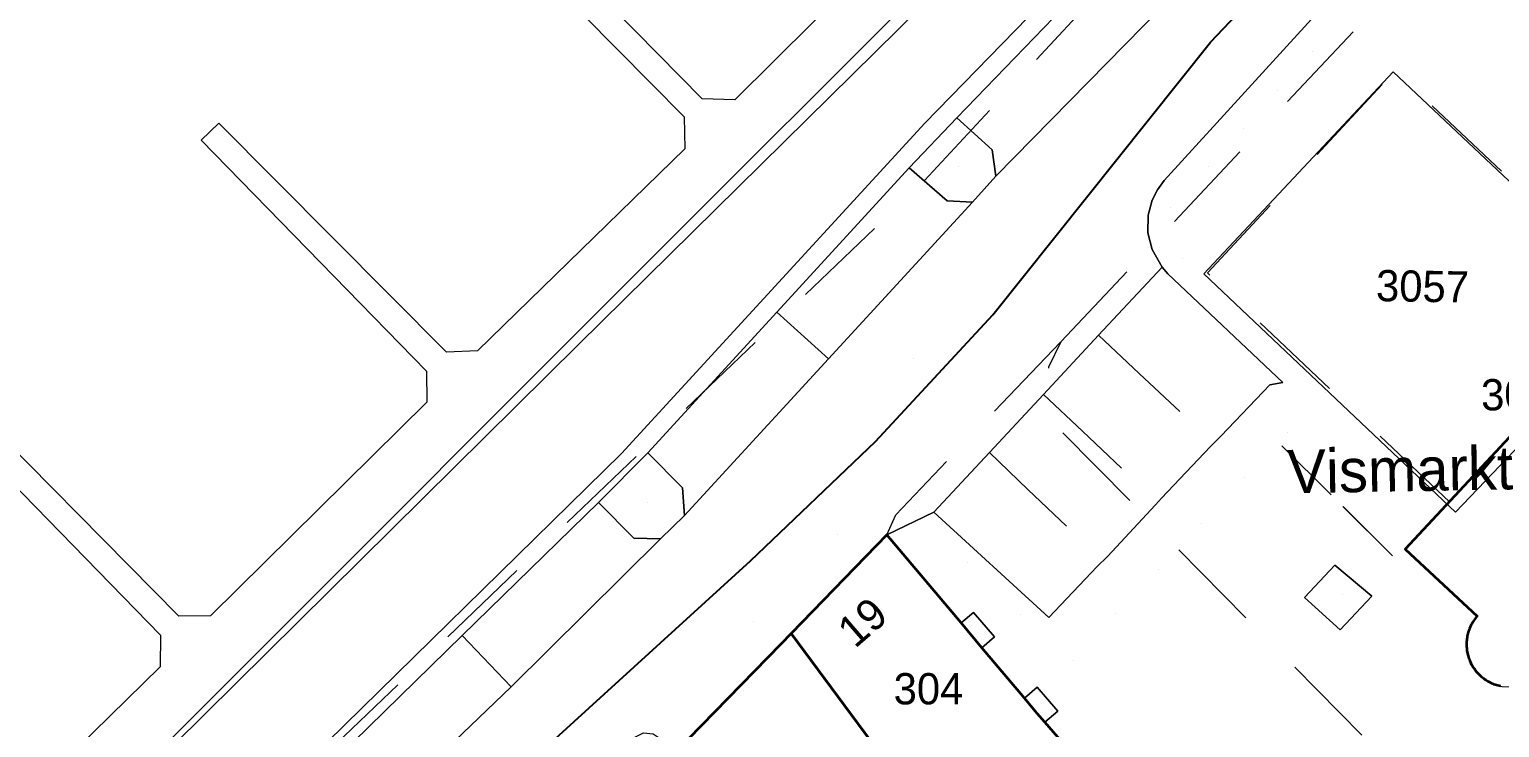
# Model space of a CAD drawing. Header units: metres. Extents: x 0 to 105485, y 0 to 425721.
# Drawn here: x 105188.16 to 105230.5, y 425537.56 to 425557.67 of the extents above; entities that cross this region are included whole.
import ezdxf
from ezdxf.enums import TextEntityAlignment as Align

# ---------------------------------------------------------------- set-up
doc = ezdxf.new("R2010")
doc.units = ezdxf.units.M
doc.header["$MEASUREMENT"] = 0
doc.linetypes.add('IE-TERREINAFSCHEIDING_KUNSTMATIG-SO', pattern=[11, 4, -1, 4, -2])
doc.linetypes.add('KG-PERCEEL-SO', pattern=[19, 5.5, -4, 5.5, -4])
for name, color, linetype, lineweight in [('B-XX-GK-KADEMUUR-G', 150, 'Continuous', 18), ('B-XX-GR-BOOM-G', 90, 'Continuous', 13), ('B-XX-GR-STRUIK-G', 90, 'Continuous', 13), ('B-XX-IE-MEUBILAIR-G', 7, 'Continuous', 18), ('B-XX-IE-MEUBILAIR_WATERWEGMEUBILAIR-G', 150, 'Continuous', 18), ('B-XX-IE-TERREINAFSCHEIDING_KUNSTMATIG_HEKWERK-G', 20, 'IE-TERREINAFSCHEIDING_KUNSTMATIG-SO', 18), ('B-XX-KG-GRENS_PERCEEL-G', 150, 'KG-PERCEEL-SO', 18), ('B-XX-KG-GRENS_PERCEEL-T', 150, 'KG-PERCEEL-SO', 18), ('B-XX-KW-KUNSTWERK_STEIGER-G', 170, 'Continuous', 18), ('B-XX-OG-BEBOUWING-G', 7, 'Continuous', 35), ('B-XX-OG-BEBOUWING_HUISNUMMER-T', 7, 'Continuous', 18), ('B-XX-OG-BEBOUWING_LUIFEL-G', 7, 'Continuous', 18), ('B-XX-OG-BEBOUWING_STRAATNAAM-T', 7, 'Continuous', 18), ('B-XX-OG-GRENS-G', 7, 'Continuous', 18), ('B-XX-OG-WATER_HAVEN-G', 170, 'Continuous', 18), ('B-XX-VH-ONVERHARD_ZAND-G', 210, 'Continuous', 18), ('B-XX-VH-OPENVERHARDING-G', 90, 'Continuous', 18), ('B-XX-VW-MARKERING-G', 7, 'Continuous', 18)]:
    doc.layers.add(name, color=color, linetype=linetype, lineweight=lineweight)
doc.layers.add('GIS-WEGVAKKEN', color=2, linetype='Continuous')

msp = doc.modelspace()

# ---------------------------------------------------------------- linework, layer by layer
at = {"layer": 'B-XX-GK-KADEMUUR-G', "ltscale": 0.5}
for points in [[(105220.643, 425561.843), (105213.954, 425554.97), (105205.209, 425545.458), (105195.738, 425536.163), (105193.287, 425533.863), (105190.378, 425531.232), (105186.544, 425527.89), (105180.843, 425522.993), (105173.304, 425516.37), (105172.878, 425515.996), (105146.181, 425491.915), (105145.681, 425491.464), (105144.295, 425490.257), (105143.772, 425489.798), (105136.049, 425483.022), (105132.833, 425480.142), (105128.132, 425475.611), (105127.75, 425475.243), (105122.77, 425470.444), (105113.824, 425465.053)], [(105186.916, 425527.491), (105190.984, 425530.99), (105193.251, 425533.049), (105195.156, 425534.861), (105196.592, 425536.271), (105200.626, 425540.211), (105204.554, 425544.048), (105205.972, 425545.477), (105209.689, 425549.526), (105213.503, 425553.68), (105214.869, 425555.125), (105218.768, 425559.165)]]:
    msp.add_lwpolyline(points, dxfattribs=at)
at = {"layer": 'B-XX-GR-BOOM-G', "color": 0, "true_color": 0x604a38}
for points in [[(105214.922, 425553.737, 2.053190031973009), (105214.922, 425553.737, 4.853190031973009)], [(105205.974, 425544.051, 2.06230653632813), (105205.974, 425544.051, 4.86230653632813)], [(105225.967, 425541.402, 2.382010725684037), (105225.967, 425541.402, 5.182010725684036)]]:
    msp.add_polyline3d(points, dxfattribs=at)
at = {"layer": 'B-XX-GR-STRUIK-G', "ltscale": 0.5}
for points in [[(105214.994, 425540.577), (105215.593, 425539.865), (105215.956, 425540.174), (105215.353, 425540.882)], [(105216.816, 425538.41), (105217.088, 425538.087), (105217.184, 425537.973), (105217.406, 425537.718), (105217.778, 425538.034), (105217.188, 425538.727)]]:
    msp.add_lwpolyline(points, close=True, dxfattribs=at)
at = {"layer": 'B-XX-IE-MEUBILAIR-G', "color": 0, "true_color": 0x604a38}
for points in [[(105225.128, 425557.029, 2.240373892231483), (105225.128, 425557.029, 5.240373892231483)], [(105224.116, 425555.907, 2.240142635632093), (105224.116, 425555.907, 5.240142635632093)], [(105223.121, 425554.809, 2.235184694161887), (105223.121, 425554.809, 5.235184694161887)], [(105222.118, 425553.715, 2.239470189114984), (105222.118, 425553.715, 5.239470189114984)], [(105221.039, 425552.55, 2.209545219767667), (105221.039, 425552.55, 5.209545219767667)], [(105221.381, 425551.062, 2.260081179425075), (105221.381, 425551.062, 5.260081179425075)], [(105213.633, 425548.193, 2.081408054985023), (105213.633, 425548.193, 3.581408054985023)], [(105225.5, 425547.207, 2.333750009536743), (105225.5, 425547.207, 5.333750009536743)], [(105224.392, 425546.06, 2.29375083059323), (105224.392, 425546.06, 5.293750830593231)], [(105223.151, 425544.766, 2.275048405297908), (105223.151, 425544.766, 5.275048405297907)], [(105213.68, 425543.825, 2.114219387769416), (105213.68, 425543.825, 5.114219387769416)], [(105211.435, 425543.125, 2.085595615357084), (105211.435, 425543.125, 5.085595615357084)], [(105221.909, 425543.441, 2.266203722068167), (105221.909, 425543.441, 5.266203722068166)], [(105215.172, 425542.324, 2.184371417235741), (105215.172, 425542.324, 5.184371417235742)], [(105220.676, 425542.129, 2.249382589457712), (105220.676, 425542.129, 5.249382589457712)], [(105209.019, 425540.626, 2.057268031032411), (105209.019, 425540.626, 5.057268031032411)], [(105216.692, 425540.813, 2.170300006866455), (105216.692, 425540.813, 5.170300006866455)], [(105219.452, 425540.854, 2.190265018705929), (105219.452, 425540.854, 5.190265018705929)], [(105218.245, 425539.501, 2.194390340983601), (105218.245, 425539.501, 5.194390340983601)]]:
    msp.add_polyline3d(points, dxfattribs=at)
at = {"layer": 'B-XX-IE-MEUBILAIR_WATERWEGMEUBILAIR-G', "color": 0, "true_color": 0x604a38}
msp.add_polyline3d([(105204.524, 425548.865, 0), (105204.524, 425548.865, 1.5)], dxfattribs=at)
at = {"layer": 'B-XX-IE-TERREINAFSCHEIDING_KUNSTMATIG_HEKWERK-G', "ltscale": 0.5, "flags": 128}
msp.add_lwpolyline([(105224.232, 425545.68), (105227.752, 425542.181)], dxfattribs=at)
at = {"layer": 'B-XX-IE-TERREINAFSCHEIDING_KUNSTMATIG_HEKWERK-G', "color": 0, "ltscale": 0.5, "true_color": 0x8c7868}
msp.add_polyline3d([(105224.232, 425545.68, 2.29741945651393), (105225.992, 425543.9305, 2.371409812321153), (105227.752, 425542.181, 2.450713859232636)], dxfattribs=at)
at = {"layer": 'B-XX-KG-GRENS_PERCEEL-G', "ltscale": 0.5, "flags": 128}
for points in [[(105102.855, 425457.251), (105113.429, 425463.212), (105126.736, 425472.787), (105143.804, 425488.16), (105176.104, 425517.108), (105213.894, 425553.271), (105230.091, 425570.765), (105244.911, 425587.989), (105254.747, 425603.697)], [(105229.774, 425561.299), (105230.631, 425561.379), (105231.504, 425561.178), (105232.264, 425560.7), (105243.511, 425549.496), (105244.287, 425548.424), (105244.687, 425547.126), (105244.637, 425545.791), (105244.159, 425544.585), (105233.404, 425533.687), (105232.149, 425533.478), (105230.908, 425533.618), (105229.755, 425534.092), (105217.646, 425546.338), (105217.448, 425547.139), (105217.525, 425547.957), (105217.879, 425548.684)], [(105217.879, 425548.684), (105229.774, 425561.299)], [(105229.062, 425544.068), (105222.087, 425550.658), (105227.489, 425556.474), (105234.492, 425549.899)], [(105229.062, 425544.068), (105234.492, 425549.899)], [(105212.858, 425543.118), (105213.111, 425543.69), (105217.879, 425548.684)], [(105229.859, 425540.771), (105227.788, 425542.699), (105229.062, 425544.068)], [(105210.097, 425540.276), (105212.858, 425543.118)], [(105212.858, 425543.118), (105217.159, 425538.002), (105218.465, 425536.503)], [(105231.645, 425539.108), (105231.42, 425538.921), (105231.157, 425538.793), (105230.87, 425538.731), (105230.578, 425538.739), (105230.296, 425538.817), (105230.04, 425538.96), (105229.826, 425539.159), (105229.665, 425539.404), (105229.567, 425539.68), (105229.538, 425539.972), (105229.579, 425540.261), (105229.688, 425540.533), (105229.859, 425540.771)], [(105206.71, 425536.79), (105210.097, 425540.276)], [(105210.097, 425540.276), (105213.94, 425535.087), (105215.435, 425536.207), (105216.507, 425534.946)]]:
    msp.add_lwpolyline(points, dxfattribs=at)
at = {"layer": 'B-XX-KW-KUNSTWERK_STEIGER-G', "ltscale": 0.5}
for points in [[(105106.951, 425463.628), (105117.218, 425470.222), (105142.013, 425491.704), (105140.764, 425493.126), (105145.827, 425497.614), (105145.968, 425497.465), (105142.923, 425494.659), (105142.809, 425494.793), (105141.408, 425493.534), (105144.295, 425490.257), (105145.681, 425491.464), (105143.914, 425493.516), (105147.057, 425496.24), (105147.122, 425496.15), (105160.346, 425507.81), (105184.232, 425529.081), (105203.979, 425548.594), (105228.964, 425573.234)], [(105214.131, 425561.254), (105208.482, 425555.645), (105207.539, 425555.669), (105201.769, 425561.538)], [(105201.222, 425561.014), (105207.021, 425555.15), (105207.033, 425554.232), (105201.066, 425548.418), (105200.169, 425548.379), (105193.62, 425554.967), (105193.107, 425554.477), (105199.6, 425547.824), (105199.611, 425546.939), (105193.38, 425540.782), (105192.468, 425540.777), (105185.936, 425547.375)], [(105185.441, 425546.876), (105191.937, 425540.224), (105191.921, 425539.316), (105185.657, 425533.181)]]:
    msp.add_lwpolyline(points, dxfattribs=at)
at = {"layer": 'B-XX-OG-BEBOUWING-G', "ltscale": 0.5}
msp.add_lwpolyline([(105235.725, 425551.224), (105227.788, 425542.699), (105229.859, 425540.771), (105229.859, 425540.771), (105229.834141569, 425540.7420798891), (105229.8101987666, 425540.712397291), (105229.7871949669, 425540.6819811832), (105229.7651526272, 425540.6508612592), (105229.744093266, 425540.6190678995), (105229.7240374424, 425540.5866321422), (105229.7050047358, 425540.5535856524), (105229.6870137266, 425540.5199606914), (105229.6700819785, 425540.4857900853), (105229.6542260209, 425540.451107193), (105229.6394613331, 425540.4159458733), (105229.6258023289, 425540.3803404521), (105229.6132623429, 425540.344325689), (105229.6018536171, 425540.307936743), (105229.5915872892, 425540.2712091386), (105229.5824733817, 425540.2341787309), (105229.5745207918, 425540.1968816703), (105229.5677372833, 425540.1593543679), (105229.5621294784, 425540.1216334594), (105229.5577028518, 425540.0837557696), (105229.554461725, 425540.0457582762), (105229.552409262, 425540.0076780738), (105229.5515474665, 425539.9695523381), (105229.5518771798, 425539.931418289), (105229.5533980802, 425539.8933131546), (105229.5561086828, 425539.8552741345), (105229.5600063414, 425539.8173383642), (105229.5650872509, 425539.7795428781), (105229.5713464512, 425539.7419245737), (105229.5787778318, 425539.7045201757), (105229.5873741378, 425539.6673661996), (105229.5971269772, 425539.6304989169), (105229.6080268288, 425539.5939543189), (105229.6200630517, 425539.5577680818), (105229.6332238958, 425539.5219755323), (105229.6474965128, 425539.4866116127), (105229.6628669691, 425539.4517108465), (105229.6793202596, 425539.4173073053), (105229.6968403218, 425539.3834345753), (105229.7154100519, 425539.3501257246), (105229.7350113214, 425539.3174132706), (105229.7556249946, 425539.2853291486), (105229.7772309477, 425539.2539046804), (105229.7998080881, 425539.2231705439), (105229.8233343749, 425539.193156743), (105229.8477868408, 425539.1638925786), (105229.8731416143, 425539.1354066194), (105229.8993739431, 425539.1077266746), (105229.926458218, 425539.0808797667), (105229.9543679982, 425539.0548921046), (105229.983076037, 425539.0297890587), (105230.0125543085, 425539.0055951354), (105230.0427740347, 425538.982333954), (105230.0737057139, 425538.960028223), (105230.1053191492, 425538.9386997182), (105230.1375834784, 425538.9183692613), (105230.1704672036, 425538.8990566999), (105230.2039382223, 425538.8807808875), (105230.2379638588, 425538.8635596659), (105230.2725108958, 425538.8474098471), (105230.307545607, 425538.8323471973), (105230.3430337902, 425538.8183864213), (105230.3789408002, 425538.8055411479), (105230.4152315831, 425538.7938239176), (105230.4518707104, 425538.783246169), (105230.4888224133, 425538.7738182286), (105230.5260506182, 425538.7655493003)], dxfattribs=at)
for points in [[(105210.097, 425540.276), (105213.94, 425535.087), (105215.435, 425536.207), (105216.507, 425534.946), (105218.465, 425536.503), (105218.221, 425536.783), (105217.406, 425537.718), (105217.184, 425537.973), (105217.088, 425538.087), (105216.816, 425538.41), (105215.593, 425539.865), (105214.994, 425540.577), (105212.858, 425543.118)], [(105213.036, 425528.637), (105216.385, 425531.386), (105218.238, 425532.907), (105216.507, 425534.946), (105215.435, 425536.207), (105213.94, 425535.087), (105210.097, 425540.276), (105209.798, 425539.968), (105206.754, 425536.836), (105206.71, 425536.79), (105211.996, 425529.944), (105212.587, 425529.179)]]:
    msp.add_lwpolyline(points, close=True, dxfattribs=at)
at = {"layer": 'B-XX-OG-BEBOUWING_LUIFEL-G', "ltscale": 0.5}
msp.add_lwpolyline([(105227.436, 425556.452), (105221.985, 425550.631), (105229.239, 425543.771), (105234.763, 425549.542)], close=True, dxfattribs=at)
at = {"layer": 'B-XX-OG-GRENS-G'}
msp.add_polyline3d([(105217.5, 425562.5, 1.724111318588257), (105212.5, 425557.5, 1.990278244018555), (105207.5, 425552.5, 1.678098678588867), (105202.5, 425547.5, 1.775187492370605), (105197.5, 425542.5, 1.43691098690033), (105192.5, 425537.5, 0.8115102648735046), (105187.5, 425532.5, 1.365799069404602), (105182.5, 425527.5, 1.066330790519714), (105177.5, 425522.5, 1.497040629386902), (105172.5, 425517.5, 1.226641893386841), (105162.5, 425512.5, 0.6770642995834351), (105157.5, 425507.5, 1.117851376533508), (105152.5, 425502.5, 0.9957038164138794), (105147.5, 425497.5, 0.5313242673873901), (105142.5, 425492.5, 1.735124945640564), (105137.5, 425487.5, 0.768205463886261), (105132.5, 425482.5, 1.645827412605286), (105127.5, 425477.5, 0.8736420273780823), (105117.5, 425472.5, 0.7559693455696106), (105112.5, 425467.5, 0.5870449542999268)], dxfattribs=at)
at = {"layer": 'B-XX-OG-WATER_HAVEN-G', "ltscale": 0.5}
msp.add_lwpolyline([(105113.824, 425465.053), (105122.77, 425470.444), (105127.75, 425475.243), (105128.132, 425475.611), (105132.833, 425480.142), (105136.049, 425483.022), (105143.772, 425489.798), (105144.295, 425490.257), (105145.681, 425491.464), (105146.181, 425491.915), (105172.878, 425515.996), (105173.304, 425516.37), (105180.843, 425522.993), (105186.544, 425527.89), (105190.378, 425531.232), (105193.287, 425533.863), (105195.738, 425536.163), (105205.209, 425545.458), (105213.954, 425554.97), (105220.643, 425561.843)], dxfattribs=at)
at = {"layer": 'B-XX-VH-ONVERHARD_ZAND-G', "ltscale": 0.5}
for points in [[(105214.869, 425555.125), (105213.503, 425553.68), (105214.596, 425552.737), (105215.322, 425552.698), (105215.992, 425553.441), (105215.888, 425554.2)], [(105205.972, 425545.477), (105204.554, 425544.048), (105205.567, 425543.022), (105206.34, 425542.999), (105207.028, 425543.676), (105206.971, 425544.465)], [(105225.756, 425542.239), (105224.882, 425541.311), (105225.908, 425540.378), (105226.824, 425541.349)]]:
    msp.add_lwpolyline(points, close=True, dxfattribs=at)
at = {"layer": 'B-XX-VH-OPENVERHARDING-G', "ltscale": 0.5}
for points in [[(105224.445, 425562.044), (105223.683, 425562.116), (105222.694, 425563.085), (105221.439, 425561.841), (105221.056, 425561.457), (105218.768, 425559.165), (105214.869, 425555.125), (105215.888, 425554.2), (105215.992, 425553.441), (105220.252, 425557.777)], [(105215.322, 425552.698), (105214.596, 425552.737), (105213.503, 425553.68), (105209.689, 425549.526), (105205.972, 425545.477), (105206.971, 425544.465), (105207.028, 425543.676), (105211.174, 425548.185)], [(105222.179, 425545.654), (105222.481, 425545.966), (105223.884, 425547.439), (105224.261, 425547.5), (105220.953, 425550.632), (105220.784, 425550.828), (105218.953, 425548.863), (105217.368, 425547.16), (105215.809, 425545.484), (105214.211, 425543.767), (105217.519, 425540.734), (105218.91, 425542.201), (105219.212, 425542.492), (105220.597, 425543.976), (105220.769, 425544.167)], [(105206.34, 425542.999), (105205.567, 425543.022), (105204.554, 425544.048), (105200.626, 425540.211), (105196.592, 425536.271), (105197.548, 425535.248), (105197.62, 425534.506), (105202.036, 425538.74)], [(105225.908, 425540.378), (105224.882, 425541.311), (105225.756, 425542.239), (105226.824, 425541.349)]]:
    msp.add_lwpolyline(points, close=True, dxfattribs=at)
for points in [[(105187.529, 425520.551), (105194.053, 425526.196), (105196.317, 425528.308), (105205.614, 425537.302), (105205.844, 425537.409), (105206.125, 425537.381), (105206.27, 425537.292), (105206.754, 425536.836), (105209.798, 425539.968), (105210.097, 425540.276), (105212.858, 425543.118), (105214.211, 425543.767), (105215.809, 425545.484), (105217.368, 425547.16), (105218.953, 425548.863), (105220.784, 425550.828), (105220.494, 425551.328), (105220.375, 425551.817), (105220.384, 425552.319), (105220.499, 425552.751), (105220.649, 425553.052), (105220.847, 425553.323), (105225.692, 425558.634)], [(105225.692, 425558.634), (105220.847, 425553.323), (105220.649, 425553.052), (105220.499, 425552.751), (105220.384, 425552.319), (105220.375, 425551.817), (105220.494, 425551.328), (105220.784, 425550.828), (105220.953, 425550.632), (105224.261, 425547.5), (105223.884, 425547.439), (105222.481, 425545.966), (105222.179, 425545.654), (105220.769, 425544.167), (105220.597, 425543.976), (105219.212, 425542.492), (105218.91, 425542.201), (105217.519, 425540.734), (105214.211, 425543.767), (105212.858, 425543.118), (105214.994, 425540.577), (105215.353, 425540.882), (105215.956, 425540.174), (105215.593, 425539.865), (105216.816, 425538.41), (105217.188, 425538.727), (105217.778, 425538.034), (105217.406, 425537.718), (105218.221, 425536.783)], [(105220.252, 425557.777), (105215.992, 425553.441), (105215.322, 425552.698), (105211.174, 425548.185), (105207.028, 425543.676), (105206.34, 425542.999), (105202.036, 425538.74), (105197.62, 425534.506), (105196.874, 425533.797), (105194.703, 425531.651), (105192.353, 425529.522), (105190.832, 425528.057), (105189.406, 425526.834), (105187.872, 425525.66)], [(105230.5260506182, 425538.7655493003), (105230.4888224133, 425538.7738182286), (105230.4518707104, 425538.783246169), (105230.4152315831, 425538.7938239176), (105230.3789408002, 425538.8055411479), (105230.3430337902, 425538.8183864213), (105230.307545607, 425538.8323471973), (105230.2725108958, 425538.8474098471), (105230.2379638588, 425538.8635596659), (105230.2039382223, 425538.8807808875), (105230.1704672036, 425538.8990566999), (105230.1375834784, 425538.9183692613), (105230.1053191492, 425538.9386997182), (105230.0737057139, 425538.960028223), (105230.0427740347, 425538.982333954), (105230.0125543085, 425539.0055951354), (105229.983076037, 425539.0297890587), (105229.9543679982, 425539.0548921046), (105229.926458218, 425539.0808797667), (105229.8993739431, 425539.1077266746), (105229.8731416143, 425539.1354066194), (105229.8477868408, 425539.1638925786), (105229.8233343749, 425539.193156743), (105229.7998080881, 425539.2231705439), (105229.7772309477, 425539.2539046804), (105229.7556249946, 425539.2853291486), (105229.7350113214, 425539.3174132706), (105229.7154100519, 425539.3501257246), (105229.6968403218, 425539.3834345753), (105229.6793202596, 425539.4173073053), (105229.6628669691, 425539.4517108465), (105229.6474965128, 425539.4866116127), (105229.6332238958, 425539.5219755323), (105229.6200630517, 425539.5577680818), (105229.6080268288, 425539.5939543189), (105229.5971269772, 425539.6304989169), (105229.5873741378, 425539.6673661996), (105229.5787778318, 425539.7045201757), (105229.5713464512, 425539.7419245737), (105229.5650872509, 425539.7795428781), (105229.5600063414, 425539.8173383642), (105229.5561086828, 425539.8552741345), (105229.5533980802, 425539.8933131546), (105229.5518771798, 425539.931418289), (105229.5515474665, 425539.9695523381), (105229.552409262, 425540.0076780738), (105229.554461725, 425540.0457582762), (105229.5577028518, 425540.0837557696), (105229.5621294784, 425540.1216334594), (105229.5677372833, 425540.1593543679), (105229.5745207918, 425540.1968816703), (105229.5824733817, 425540.2341787309), (105229.5915872892, 425540.2712091386), (105229.6018536171, 425540.307936743), (105229.6132623429, 425540.344325689), (105229.6258023289, 425540.3803404521), (105229.6394613331, 425540.4159458733), (105229.6542260209, 425540.451107193), (105229.6700819785, 425540.4857900853), (105229.6870137266, 425540.5199606914), (105229.7050047358, 425540.5535856524), (105229.7240374424, 425540.5866321422), (105229.744093266, 425540.6190678995), (105229.7651526272, 425540.6508612592), (105229.7871949669, 425540.6819811832), (105229.8101987666, 425540.712397291), (105229.834141569, 425540.7420798891), (105229.859, 425540.771), (105229.859, 425540.771), (105227.788, 425542.699), (105235.725, 425551.224)]]:
    msp.add_lwpolyline(points, dxfattribs=at)
at = {"layer": 'B-XX-VW-MARKERING-G', "color": 0, "ltscale": 0.5, "true_color": 0x808080}
for points in [[(105211.174, 425548.185, 2.035796958497361), (105209.689, 425549.526, 2.016824600361457)], [(105218.953, 425548.863, 2.1676687546182), (105220.1245, 425547.763, 2.201233307520548), (105221.296, 425546.663, 2.279899954795837)], [(105219.612, 425545.033, 2.232799927393595), (105218.49, 425546.0965, 2.166748792038033), (105217.368, 425547.16, 2.157786695213475)], [(105215.809, 425545.484, 2.144608467517033), (105216.921, 425544.4225, 2.178289608169708), (105218.033, 425543.361, 2.233450055122375)], [(105202.036, 425538.74, 2.014923039639862), (105200.626, 425540.211, 1.585033337275187)]]:
    msp.add_polyline3d(points, dxfattribs=at)
at = {"layer": 'GIS-WEGVAKKEN'}
msp.add_lwpolyline([(105108, 425454), (105112.65, 425456.17), (105120.31, 425462.45), (105128.37, 425468.46), (105135.46, 425475.42), (105146.43, 425485.52), (105155.46, 425494.51), (105171.85, 425509.27), (105186.82, 425522.35), (105190.63, 425525.56), (105194.32, 425528.89), (105197.91, 425532.32), (105208.93, 425542.37), (105212.53, 425545.8), (105215.91, 425549.45), (105222.18, 425557.3), (105223.86, 425559.08), (105228.7292999998, 425565.0901000015)], dxfattribs=at)

# ---------------------------------------------------------------- texts
at = {"layer": 'B-XX-KG-GRENS_PERCEEL-T'}
for s, rotation, p in [('3057', 359, (105228.2851892818, 425550.2731926913)), ('3056', 1, (105231.3095580075, 425547.1666563495))]:
    msp.add_text(s, height=0.9, rotation=rotation, dxfattribs=at).set_placement(p, align=Align.MIDDLE_CENTER)
msp.add_text('304', height=0.9, dxfattribs=at).set_placement((105214.0557672492, 425538.6823232398), align=Align.MIDDLE_CENTER)
at = {"layer": 'B-XX-OG-BEBOUWING_HUISNUMMER-T'}
msp.add_text('19', height=0.9, rotation=40.70000076293945, dxfattribs=at).set_placement((105212.151, 425540.602), align=Align.MIDDLE_CENTER)
at = {"layer": 'B-XX-OG-BEBOUWING_STRAATNAAM-T'}
msp.add_text('Vismarkt', height=1.25, rotation=1, dxfattribs=at).set_placement((105227.639, 425544.992), align=Align.MIDDLE_CENTER)

doc.saveas('drawing.dxf')
